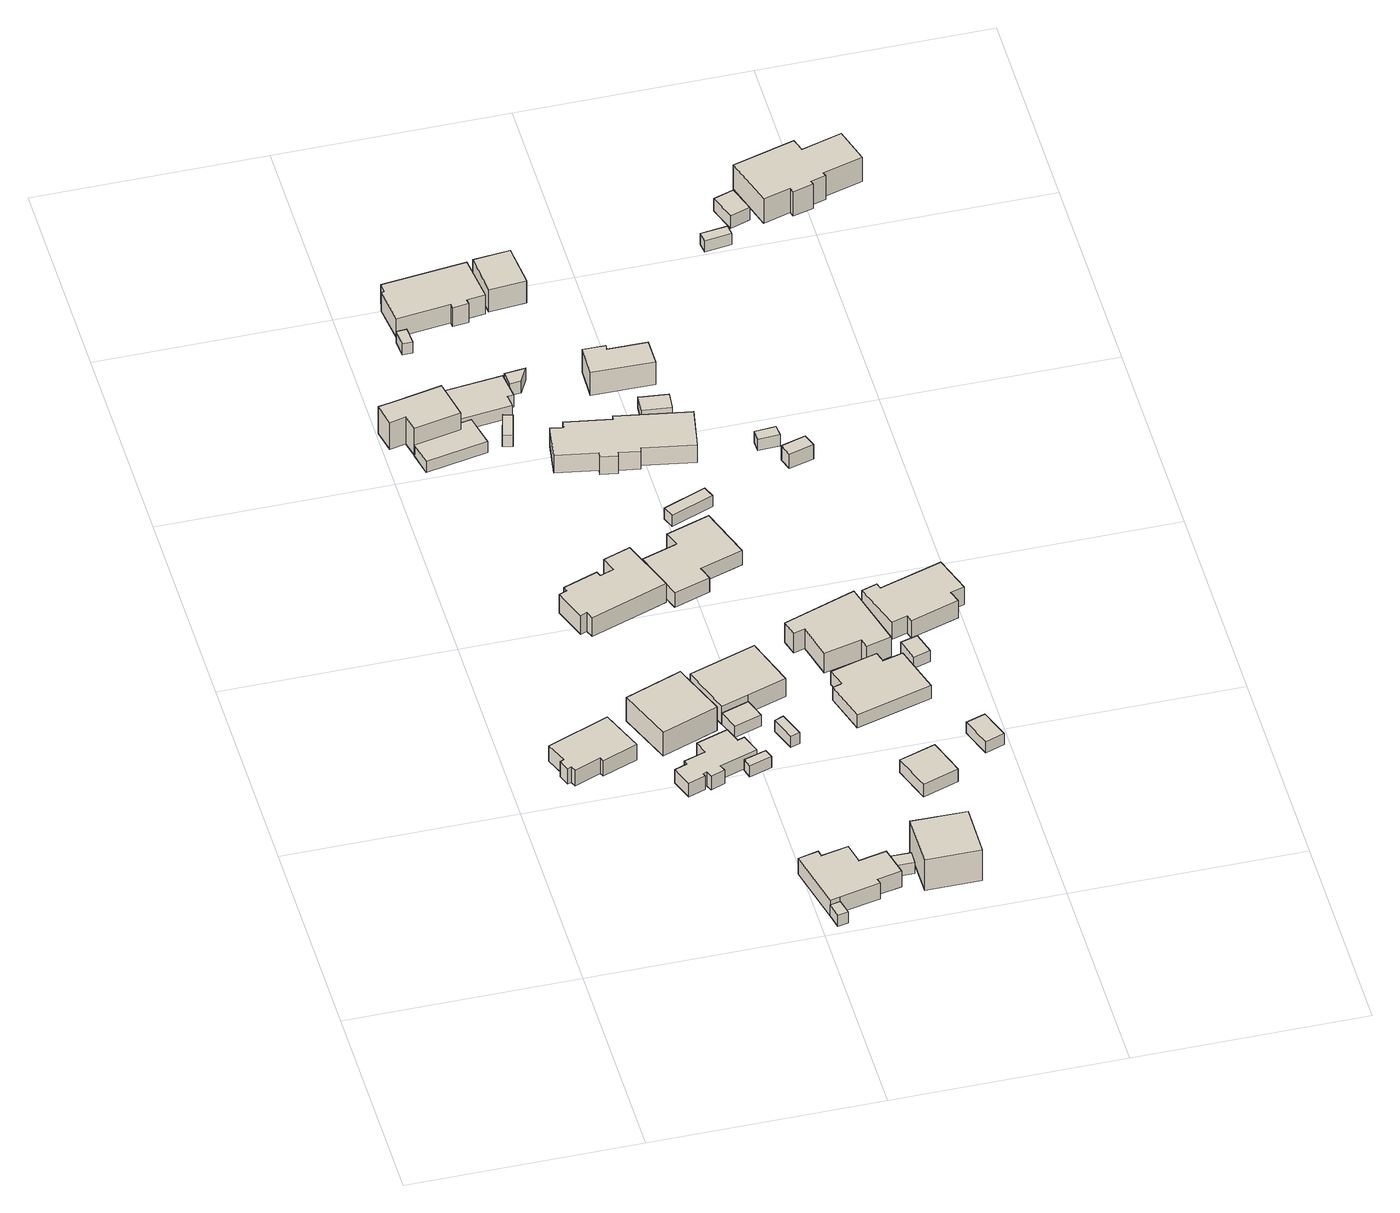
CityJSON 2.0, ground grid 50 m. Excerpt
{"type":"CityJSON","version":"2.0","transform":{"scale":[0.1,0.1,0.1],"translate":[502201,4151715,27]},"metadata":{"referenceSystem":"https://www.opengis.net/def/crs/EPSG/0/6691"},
"CityObjects":{
"building1":{"type":"Building","attributes":{"usage":"461","yearOfConstruction":"0001","measuredHeight":5.4,"storeysAboveGround":9999,"BuildingIDAttribute.prefecture":"07","BuildingIDAttribute.city":"07212","BuildingDetailAttribute.totalFloorArea":-9999,"BuildingDetailAttribute.buildingFootprintArea":-9999,"BuildingDetailAttribute.buildingRoofEdgeArea":-9999,"BuildingDetailAttribute.buildingStructureType":"611","BuildingDetailAttribute.buildingStructureOrgType":"9","BuildingDetailAttribute.majorUsage":"9","BuildingDetailAttribute.orgUsage":"999","BuildingDetailAttribute.surveyYear":"0001"},"geometry":[{"type":"Solid","lod":"1","boundaries":[[[[0,1,2,3,4,5,6,7,8,9]],[[8,10,11,9]],[[7,12,10,8]],[[6,13,12,7]],[[5,14,13,6]],[[4,15,14,5]],[[3,16,15,4]],[[2,17,16,3]],[[1,18,17,2]],[[0,19,18,1]],[[9,11,19,0]],[[10,12,13,14,15,16,17,18,19,11]]]]}]},
"building2":{"type":"Building","attributes":{"usage":"461","yearOfConstruction":"0001","measuredHeight":2.9,"storeysAboveGround":9999,"BuildingIDAttribute.prefecture":"07","BuildingIDAttribute.city":"07212","BuildingDetailAttribute.totalFloorArea":-9999,"BuildingDetailAttribute.buildingFootprintArea":-9999,"BuildingDetailAttribute.buildingRoofEdgeArea":-9999,"BuildingDetailAttribute.buildingStructureType":"611","BuildingDetailAttribute.buildingStructureOrgType":"9","BuildingDetailAttribute.majorUsage":"9","BuildingDetailAttribute.orgUsage":"999","BuildingDetailAttribute.surveyYear":"0001"},"geometry":[{"type":"Solid","lod":"1","boundaries":[[[[20,21,22,23]],[[22,24,25,23]],[[21,26,24,22]],[[20,27,26,21]],[[23,25,27,20]],[[24,26,27,25]]]]}]},
"building3":{"type":"Building","attributes":{"usage":"461","yearOfConstruction":"0001","measuredHeight":8,"storeysAboveGround":9999,"BuildingIDAttribute.prefecture":"07","BuildingIDAttribute.city":"07212","BuildingDetailAttribute.totalFloorArea":-9999,"BuildingDetailAttribute.buildingFootprintArea":-9999,"BuildingDetailAttribute.buildingRoofEdgeArea":-9999,"BuildingDetailAttribute.buildingStructureType":"611","BuildingDetailAttribute.buildingStructureOrgType":"9","BuildingDetailAttribute.majorUsage":"9","BuildingDetailAttribute.orgUsage":"999","BuildingDetailAttribute.surveyYear":"0001"},"geometry":[{"type":"Solid","lod":"1","boundaries":[[[[28,29,30,31]],[[30,32,33,31]],[[29,34,32,30]],[[28,35,34,29]],[[31,33,35,28]],[[32,34,35,33]]]]}]},
"building4":{"type":"Building","attributes":{"usage":"461","yearOfConstruction":"0001","measuredHeight":4.7,"storeysAboveGround":9999,"BuildingIDAttribute.prefecture":"07","BuildingIDAttribute.city":"07212","BuildingDetailAttribute.totalFloorArea":-9999,"BuildingDetailAttribute.buildingFootprintArea":-9999,"BuildingDetailAttribute.buildingRoofEdgeArea":-9999,"BuildingDetailAttribute.buildingStructureType":"611","BuildingDetailAttribute.buildingStructureOrgType":"9","BuildingDetailAttribute.majorUsage":"9","BuildingDetailAttribute.orgUsage":"999","BuildingDetailAttribute.surveyYear":"0001"},"geometry":[{"type":"Solid","lod":"1","boundaries":[[[[36,37,38,39,40,41,42,43,44,45,46,47,48,49,50,51]],[[50,52,53,51]],[[49,54,52,50]],[[48,55,54,49]],[[47,56,55,48]],[[46,57,56,47]],[[45,58,57,46]],[[44,59,58,45]],[[43,60,59,44]],[[42,61,60,43]],[[41,62,61,42]],[[40,63,62,41]],[[39,64,63,40]],[[38,65,64,39]],[[37,66,65,38]],[[36,67,66,37]],[[51,53,67,36]],[[52,54,55,56,57,58,59,60,61,62,63,64,65,66,67,53]]]]}]},
"building5":{"type":"Building","attributes":{"usage":"461","yearOfConstruction":"0001","measuredHeight":8.2,"storeysAboveGround":9999,"BuildingIDAttribute.prefecture":"07","BuildingIDAttribute.city":"07212","BuildingDetailAttribute.totalFloorArea":-9999,"BuildingDetailAttribute.buildingFootprintArea":-9999,"BuildingDetailAttribute.buildingRoofEdgeArea":-9999,"BuildingDetailAttribute.buildingStructureType":"611","BuildingDetailAttribute.buildingStructureOrgType":"9","BuildingDetailAttribute.majorUsage":"9","BuildingDetailAttribute.orgUsage":"999","BuildingDetailAttribute.surveyYear":"0001"},"geometry":[{"type":"Solid","lod":"1","boundaries":[[[[68,69,70,71,72,73,74,75]],[[74,76,77,75]],[[73,78,76,74]],[[72,79,78,73]],[[71,80,79,72]],[[70,81,80,71]],[[69,82,81,70]],[[68,83,82,69]],[[75,77,83,68]],[[76,78,79,80,81,82,83,77]]]]}]},
"building6":{"type":"Building","attributes":{"usage":"461","yearOfConstruction":"0001","measuredHeight":3.6,"storeysAboveGround":9999,"BuildingIDAttribute.prefecture":"07","BuildingIDAttribute.city":"07212","BuildingDetailAttribute.totalFloorArea":-9999,"BuildingDetailAttribute.buildingFootprintArea":-9999,"BuildingDetailAttribute.buildingRoofEdgeArea":-9999,"BuildingDetailAttribute.buildingStructureType":"611","BuildingDetailAttribute.buildingStructureOrgType":"9","BuildingDetailAttribute.majorUsage":"9","BuildingDetailAttribute.orgUsage":"999","BuildingDetailAttribute.surveyYear":"0001"},"geometry":[{"type":"Solid","lod":"1","boundaries":[[[[84,85,86,87,88,89]],[[88,90,91,89]],[[87,92,90,88]],[[86,93,92,87]],[[85,94,93,86]],[[84,95,94,85]],[[89,91,95,84]],[[90,92,93,94,95,91]]]]}]},
"building7":{"type":"Building","attributes":{"usage":"461","yearOfConstruction":"0001","measuredHeight":7,"storeysAboveGround":9999,"BuildingIDAttribute.prefecture":"07","BuildingIDAttribute.city":"07212","BuildingDetailAttribute.totalFloorArea":-9999,"BuildingDetailAttribute.buildingFootprintArea":-9999,"BuildingDetailAttribute.buildingRoofEdgeArea":-9999,"BuildingDetailAttribute.buildingStructureType":"611","BuildingDetailAttribute.buildingStructureOrgType":"9","BuildingDetailAttribute.majorUsage":"9","BuildingDetailAttribute.orgUsage":"999","BuildingDetailAttribute.surveyYear":"0001"},"geometry":[{"type":"Solid","lod":"1","boundaries":[[[[96,97,98,99,100,101,102,103,104,105,106]],[[105,107,108,106]],[[104,109,107,105]],[[103,110,109,104]],[[102,111,110,103]],[[101,112,111,102]],[[100,113,112,101]],[[99,114,113,100]],[[98,115,114,99]],[[97,116,115,98]],[[96,117,116,97]],[[106,108,117,96]],[[107,109,110,111,112,113,114,115,116,117,108]]]]}]},
"building8":{"type":"Building","attributes":{"usage":"461","yearOfConstruction":"0001","measuredHeight":2.6,"storeysAboveGround":9999,"BuildingIDAttribute.prefecture":"07","BuildingIDAttribute.city":"07212","BuildingDetailAttribute.totalFloorArea":-9999,"BuildingDetailAttribute.buildingFootprintArea":-9999,"BuildingDetailAttribute.buildingRoofEdgeArea":-9999,"BuildingDetailAttribute.buildingStructureType":"611","BuildingDetailAttribute.buildingStructureOrgType":"9","BuildingDetailAttribute.majorUsage":"9","BuildingDetailAttribute.orgUsage":"999","BuildingDetailAttribute.surveyYear":"0001"},"geometry":[{"type":"Solid","lod":"1","boundaries":[[[[118,119,120,121]],[[120,122,123,121]],[[119,124,122,120]],[[118,125,124,119]],[[121,123,125,118]],[[122,124,125,123]]]]}]},
"building9":{"type":"Building","attributes":{"usage":"461","yearOfConstruction":"0001","measuredHeight":7.8,"storeysAboveGround":9999,"BuildingIDAttribute.prefecture":"07","BuildingIDAttribute.city":"07212","BuildingDetailAttribute.totalFloorArea":-9999,"BuildingDetailAttribute.buildingFootprintArea":-9999,"BuildingDetailAttribute.buildingRoofEdgeArea":-9999,"BuildingDetailAttribute.buildingStructureType":"611","BuildingDetailAttribute.buildingStructureOrgType":"9","BuildingDetailAttribute.majorUsage":"9","BuildingDetailAttribute.orgUsage":"999","BuildingDetailAttribute.surveyYear":"0001"},"geometry":[{"type":"Solid","lod":"1","boundaries":[[[[126,127,128,129,130,131,132,133,134,135,136,137]],[[136,138,139,137]],[[135,140,138,136]],[[134,141,140,135]],[[133,142,141,134]],[[132,143,142,133]],[[131,144,143,132]],[[130,145,144,131]],[[129,146,145,130]],[[128,147,146,129]],[[127,148,147,128]],[[126,149,148,127]],[[137,139,149,126]],[[138,140,141,142,143,144,145,146,147,148,149,139]]]]}]},
"building10":{"type":"Building","attributes":{"usage":"461","yearOfConstruction":"0001","measuredHeight":2.3,"storeysAboveGround":9999,"BuildingIDAttribute.prefecture":"07","BuildingIDAttribute.city":"07212","BuildingDetailAttribute.totalFloorArea":-9999,"BuildingDetailAttribute.buildingFootprintArea":-9999,"BuildingDetailAttribute.buildingRoofEdgeArea":-9999,"BuildingDetailAttribute.buildingStructureType":"611","BuildingDetailAttribute.buildingStructureOrgType":"9","BuildingDetailAttribute.majorUsage":"9","BuildingDetailAttribute.orgUsage":"999","BuildingDetailAttribute.surveyYear":"0001"},"geometry":[{"type":"Solid","lod":"1","boundaries":[[[[150,151,152,153]],[[152,154,155,153]],[[151,156,154,152]],[[150,157,156,151]],[[153,155,157,150]],[[154,156,157,155]]]]}]},
"building11":{"type":"Building","attributes":{"usage":"461","yearOfConstruction":"0001","measuredHeight":4.1,"storeysAboveGround":9999,"BuildingIDAttribute.prefecture":"07","BuildingIDAttribute.city":"07212","BuildingDetailAttribute.totalFloorArea":-9999,"BuildingDetailAttribute.buildingFootprintArea":-9999,"BuildingDetailAttribute.buildingRoofEdgeArea":-9999,"BuildingDetailAttribute.buildingStructureType":"611","BuildingDetailAttribute.buildingStructureOrgType":"9","BuildingDetailAttribute.majorUsage":"9","BuildingDetailAttribute.orgUsage":"999","BuildingDetailAttribute.surveyYear":"0001"},"geometry":[{"type":"Solid","lod":"1","boundaries":[[[[158,159,160,161]],[[160,162,163,161]],[[159,164,162,160]],[[158,165,164,159]],[[161,163,165,158]],[[162,164,165,163]]]]}]},
"building12":{"type":"Building","attributes":{"usage":"461","yearOfConstruction":"0001","measuredHeight":3.8,"storeysAboveGround":9999,"BuildingIDAttribute.prefecture":"07","BuildingIDAttribute.city":"07212","BuildingDetailAttribute.totalFloorArea":-9999,"BuildingDetailAttribute.buildingFootprintArea":-9999,"BuildingDetailAttribute.buildingRoofEdgeArea":-9999,"BuildingDetailAttribute.buildingStructureType":"611","BuildingDetailAttribute.buildingStructureOrgType":"9","BuildingDetailAttribute.majorUsage":"9","BuildingDetailAttribute.orgUsage":"999","BuildingDetailAttribute.surveyYear":"0001"},"geometry":[{"type":"Solid","lod":"1","boundaries":[[[[166,167,168,169,170,171]],[[170,172,173,171]],[[169,174,172,170]],[[168,175,174,169]],[[167,176,175,168]],[[166,177,176,167]],[[171,173,177,166]],[[172,174,175,176,177,173]]]]}]},
"building13":{"type":"Building","attributes":{"usage":"461","yearOfConstruction":"0001","measuredHeight":2.6,"storeysAboveGround":9999,"BuildingIDAttribute.prefecture":"07","BuildingIDAttribute.city":"07212","BuildingDetailAttribute.totalFloorArea":-9999,"BuildingDetailAttribute.buildingFootprintArea":-9999,"BuildingDetailAttribute.buildingRoofEdgeArea":-9999,"BuildingDetailAttribute.buildingStructureType":"611","BuildingDetailAttribute.buildingStructureOrgType":"9","BuildingDetailAttribute.majorUsage":"9","BuildingDetailAttribute.orgUsage":"999","BuildingDetailAttribute.surveyYear":"0001"},"geometry":[{"type":"Solid","lod":"1","boundaries":[[[[178,179,180,181]],[[180,182,183,181]],[[179,184,182,180]],[[178,185,184,179]],[[181,183,185,178]],[[182,184,185,183]]]]}]},
"building14":{"type":"Building","attributes":{"usage":"461","yearOfConstruction":"0001","measuredHeight":5.6,"storeysAboveGround":9999,"BuildingIDAttribute.prefecture":"07","BuildingIDAttribute.city":"07212","BuildingDetailAttribute.totalFloorArea":-9999,"BuildingDetailAttribute.buildingFootprintArea":-9999,"BuildingDetailAttribute.buildingRoofEdgeArea":-9999,"BuildingDetailAttribute.buildingStructureType":"611","BuildingDetailAttribute.buildingStructureOrgType":"9","BuildingDetailAttribute.majorUsage":"9","BuildingDetailAttribute.orgUsage":"999","BuildingDetailAttribute.surveyYear":"0001"},"geometry":[{"type":"Solid","lod":"1","boundaries":[[[[186,187,188,189,190]],[[189,191,192,190]],[[188,193,191,189]],[[187,194,193,188]],[[186,195,194,187]],[[190,192,195,186]],[[191,193,194,195,192]]]]}]},
"building15":{"type":"Building","attributes":{"usage":"461","yearOfConstruction":"0001","measuredHeight":7.5,"storeysAboveGround":9999,"BuildingIDAttribute.prefecture":"07","BuildingIDAttribute.city":"07212","BuildingDetailAttribute.totalFloorArea":-9999,"BuildingDetailAttribute.buildingFootprintArea":-9999,"BuildingDetailAttribute.buildingRoofEdgeArea":-9999,"BuildingDetailAttribute.buildingStructureType":"611","BuildingDetailAttribute.buildingStructureOrgType":"9","BuildingDetailAttribute.majorUsage":"9","BuildingDetailAttribute.orgUsage":"999","BuildingDetailAttribute.surveyYear":"0001"},"geometry":[{"type":"Solid","lod":"1","boundaries":[[[[196,197,198,199]],[[198,200,201,199]],[[197,202,200,198]],[[196,203,202,197]],[[199,201,203,196]],[[200,202,203,201]]]]}]},
"building16":{"type":"Building","attributes":{"usage":"461","yearOfConstruction":"0001","measuredHeight":3.1,"storeysAboveGround":9999,"BuildingIDAttribute.prefecture":"07","BuildingIDAttribute.city":"07212","BuildingDetailAttribute.totalFloorArea":-9999,"BuildingDetailAttribute.buildingFootprintArea":-9999,"BuildingDetailAttribute.buildingRoofEdgeArea":-9999,"BuildingDetailAttribute.buildingStructureType":"611","BuildingDetailAttribute.buildingStructureOrgType":"9","BuildingDetailAttribute.majorUsage":"9","BuildingDetailAttribute.orgUsage":"999","BuildingDetailAttribute.surveyYear":"0001"},"geometry":[{"type":"Solid","lod":"1","boundaries":[[[[204,205,206,207]],[[206,208,209,207]],[[205,210,208,206]],[[204,211,210,205]],[[207,209,211,204]],[[208,210,211,209]]]]}]},
"building17":{"type":"Building","attributes":{"usage":"461","yearOfConstruction":"0001","measuredHeight":8,"storeysAboveGround":9999,"BuildingIDAttribute.prefecture":"07","BuildingIDAttribute.city":"07212","BuildingDetailAttribute.totalFloorArea":-9999,"BuildingDetailAttribute.buildingFootprintArea":-9999,"BuildingDetailAttribute.buildingRoofEdgeArea":-9999,"BuildingDetailAttribute.buildingStructureType":"611","BuildingDetailAttribute.buildingStructureOrgType":"9","BuildingDetailAttribute.majorUsage":"9","BuildingDetailAttribute.orgUsage":"999","BuildingDetailAttribute.surveyYear":"0001"},"geometry":[{"type":"Solid","lod":"1","boundaries":[[[[212,213,214,215,216,217,218,219,220,221]],[[220,222,223,221]],[[219,224,222,220]],[[218,225,224,219]],[[217,226,225,218]],[[216,227,226,217]],[[215,228,227,216]],[[214,229,228,215]],[[213,230,229,214]],[[212,231,230,213]],[[221,223,231,212]],[[222,224,225,226,227,228,229,230,231,223]]]]}]},
"building18":{"type":"Building","attributes":{"usage":"461","yearOfConstruction":"0001","measuredHeight":3.5,"storeysAboveGround":9999,"BuildingIDAttribute.prefecture":"07","BuildingIDAttribute.city":"07212","BuildingDetailAttribute.totalFloorArea":-9999,"BuildingDetailAttribute.buildingFootprintArea":-9999,"BuildingDetailAttribute.buildingRoofEdgeArea":-9999,"BuildingDetailAttribute.buildingStructureType":"611","BuildingDetailAttribute.buildingStructureOrgType":"9","BuildingDetailAttribute.majorUsage":"9","BuildingDetailAttribute.orgUsage":"999","BuildingDetailAttribute.surveyYear":"0001"},"geometry":[{"type":"Solid","lod":"1","boundaries":[[[[232,233,234,235]],[[234,236,237,235]],[[233,238,236,234]],[[232,239,238,233]],[[235,237,239,232]],[[236,238,239,237]]]]}]},
"building19":{"type":"Building","attributes":{"usage":"461","yearOfConstruction":"0001","measuredHeight":8.3,"storeysAboveGround":9999,"BuildingIDAttribute.prefecture":"07","BuildingIDAttribute.city":"07212","BuildingDetailAttribute.totalFloorArea":-9999,"BuildingDetailAttribute.buildingFootprintArea":-9999,"BuildingDetailAttribute.buildingRoofEdgeArea":-9999,"BuildingDetailAttribute.buildingStructureType":"611","BuildingDetailAttribute.buildingStructureOrgType":"9","BuildingDetailAttribute.majorUsage":"9","BuildingDetailAttribute.orgUsage":"999","BuildingDetailAttribute.surveyYear":"0001"},"geometry":[{"type":"Solid","lod":"1","boundaries":[[[[240,241,242,243]],[[242,244,245,243]],[[241,246,244,242]],[[240,247,246,241]],[[243,245,247,240]],[[244,246,247,245]]]]}]},
"building20":{"type":"Building","attributes":{"usage":"461","yearOfConstruction":"0001","measuredHeight":4.9,"storeysAboveGround":9999,"BuildingIDAttribute.prefecture":"07","BuildingIDAttribute.city":"07212","BuildingDetailAttribute.totalFloorArea":-9999,"BuildingDetailAttribute.buildingFootprintArea":-9999,"BuildingDetailAttribute.buildingRoofEdgeArea":-9999,"BuildingDetailAttribute.buildingStructureType":"611","BuildingDetailAttribute.buildingStructureOrgType":"9","BuildingDetailAttribute.majorUsage":"9","BuildingDetailAttribute.orgUsage":"999","BuildingDetailAttribute.surveyYear":"0001"},"geometry":[{"type":"Solid","lod":"1","boundaries":[[[[248,249,250,251,252,253,254,255]],[[254,256,257,255]],[[253,258,256,254]],[[252,259,258,253]],[[251,260,259,252]],[[250,261,260,251]],[[249,262,261,250]],[[248,263,262,249]],[[255,257,263,248]],[[256,258,259,260,261,262,263,257]]]]}]},
"building21":{"type":"Building","attributes":{"usage":"461","yearOfConstruction":"0001","measuredHeight":7.2,"storeysAboveGround":9999,"BuildingIDAttribute.prefecture":"07","BuildingIDAttribute.city":"07212","BuildingDetailAttribute.totalFloorArea":-9999,"BuildingDetailAttribute.buildingFootprintArea":-9999,"BuildingDetailAttribute.buildingRoofEdgeArea":-9999,"BuildingDetailAttribute.buildingStructureType":"611","BuildingDetailAttribute.buildingStructureOrgType":"9","BuildingDetailAttribute.majorUsage":"9","BuildingDetailAttribute.orgUsage":"999","BuildingDetailAttribute.surveyYear":"0001"},"geometry":[{"type":"Solid","lod":"1","boundaries":[[[[264,265,266,267,268,269,270,271,272,273,274,275,276,277]],[[276,278,279,277]],[[275,280,278,276]],[[274,281,280,275]],[[273,282,281,274]],[[272,283,282,273]],[[271,284,283,272]],[[270,285,284,271]],[[269,286,285,270]],[[268,287,286,269]],[[267,288,287,268]],[[266,289,288,267]],[[265,290,289,266]],[[264,291,290,265]],[[277,279,291,264]],[[278,280,281,282,283,284,285,286,287,288,289,290,291,279]]]]}]},
"building22":{"type":"Building","attributes":{"usage":"461","yearOfConstruction":"0001","measuredHeight":2.3,"storeysAboveGround":9999,"BuildingIDAttribute.prefecture":"07","BuildingIDAttribute.city":"07212","BuildingDetailAttribute.totalFloorArea":-9999,"BuildingDetailAttribute.buildingFootprintArea":-9999,"BuildingDetailAttribute.buildingRoofEdgeArea":-9999,"BuildingDetailAttribute.buildingStructureType":"611","BuildingDetailAttribute.buildingStructureOrgType":"9","BuildingDetailAttribute.majorUsage":"9","BuildingDetailAttribute.orgUsage":"999","BuildingDetailAttribute.surveyYear":"0001"},"geometry":[{"type":"Solid","lod":"1","boundaries":[[[[292,293,294,295]],[[294,296,297,295]],[[293,298,296,294]],[[292,299,298,293]],[[295,297,299,292]],[[296,298,299,297]]]]}]},
"building23":{"type":"Building","attributes":{"usage":"461","yearOfConstruction":"0001","measuredHeight":4,"storeysAboveGround":9999,"BuildingIDAttribute.prefecture":"07","BuildingIDAttribute.city":"07212","BuildingDetailAttribute.totalFloorArea":-9999,"BuildingDetailAttribute.buildingFootprintArea":-9999,"BuildingDetailAttribute.buildingRoofEdgeArea":-9999,"BuildingDetailAttribute.buildingStructureType":"611","BuildingDetailAttribute.buildingStructureOrgType":"9","BuildingDetailAttribute.majorUsage":"9","BuildingDetailAttribute.orgUsage":"999","BuildingDetailAttribute.surveyYear":"0001"},"geometry":[{"type":"Solid","lod":"1","boundaries":[[[[300,301,302,303]],[[302,304,305,303]],[[301,306,304,302]],[[300,307,306,301]],[[303,305,307,300]],[[304,306,307,305]]]]}]},
"building24":{"type":"Building","attributes":{"usage":"461","yearOfConstruction":"0001","measuredHeight":6.6,"storeysAboveGround":9999,"BuildingIDAttribute.prefecture":"07","BuildingIDAttribute.city":"07212","BuildingDetailAttribute.totalFloorArea":-9999,"BuildingDetailAttribute.buildingFootprintArea":-9999,"BuildingDetailAttribute.buildingRoofEdgeArea":-9999,"BuildingDetailAttribute.buildingStructureType":"611","BuildingDetailAttribute.buildingStructureOrgType":"9","BuildingDetailAttribute.majorUsage":"9","BuildingDetailAttribute.orgUsage":"999","BuildingDetailAttribute.surveyYear":"0001"},"geometry":[{"type":"Solid","lod":"1","boundaries":[[[[308,309,310,311]],[[310,312,313,311]],[[309,314,312,310]],[[308,315,314,309]],[[311,313,315,308]],[[312,314,315,313]]]]}]},
"building25":{"type":"Building","attributes":{"usage":"461","yearOfConstruction":"0001","measuredHeight":6.9,"storeysAboveGround":9999,"BuildingIDAttribute.prefecture":"07","BuildingIDAttribute.city":"07212","BuildingDetailAttribute.totalFloorArea":-9999,"BuildingDetailAttribute.buildingFootprintArea":-9999,"BuildingDetailAttribute.buildingRoofEdgeArea":-9999,"BuildingDetailAttribute.buildingStructureType":"611","BuildingDetailAttribute.buildingStructureOrgType":"9","BuildingDetailAttribute.majorUsage":"9","BuildingDetailAttribute.orgUsage":"999","BuildingDetailAttribute.surveyYear":"0001"},"geometry":[{"type":"Solid","lod":"1","boundaries":[[[[316,317,318,319,320,321,322,323]],[[322,324,325,323]],[[321,326,324,322]],[[320,327,326,321]],[[319,328,327,320]],[[318,329,328,319]],[[317,330,329,318]],[[316,331,330,317]],[[323,325,331,316]],[[324,326,327,328,329,330,331,325]]]]}]},
"building26":{"type":"Building","attributes":{"usage":"461","yearOfConstruction":"0001","measuredHeight":8.1,"storeysAboveGround":9999,"BuildingIDAttribute.prefecture":"07","BuildingIDAttribute.city":"07212","BuildingDetailAttribute.totalFloorArea":-9999,"BuildingDetailAttribute.buildingFootprintArea":-9999,"BuildingDetailAttribute.buildingRoofEdgeArea":-9999,"BuildingDetailAttribute.buildingStructureType":"611","BuildingDetailAttribute.buildingStructureOrgType":"9","BuildingDetailAttribute.majorUsage":"9","BuildingDetailAttribute.orgUsage":"999","BuildingDetailAttribute.surveyYear":"0001"},"geometry":[{"type":"Solid","lod":"1","boundaries":[[[[332,333,334,335,336,337,338,339]],[[338,340,341,339]],[[337,342,340,338]],[[336,343,342,337]],[[335,344,343,336]],[[334,345,344,335]],[[333,346,345,334]],[[332,347,346,333]],[[339,341,347,332]],[[340,342,343,344,345,346,347,341]]]]}]},
"building27":{"type":"Building","attributes":{"usage":"461","yearOfConstruction":"0001","measuredHeight":6.9,"storeysAboveGround":9999,"BuildingIDAttribute.prefecture":"07","BuildingIDAttribute.city":"07212","BuildingDetailAttribute.totalFloorArea":-9999,"BuildingDetailAttribute.buildingFootprintArea":-9999,"BuildingDetailAttribute.buildingRoofEdgeArea":-9999,"BuildingDetailAttribute.buildingStructureType":"611","BuildingDetailAttribute.buildingStructureOrgType":"9","BuildingDetailAttribute.majorUsage":"9","BuildingDetailAttribute.orgUsage":"999","BuildingDetailAttribute.surveyYear":"0001"},"geometry":[{"type":"Solid","lod":"1","boundaries":[[[[348,349,350,351,352,353]],[[352,354,355,353]],[[351,356,354,352]],[[350,357,356,351]],[[349,358,357,350]],[[348,359,358,349]],[[353,355,359,348]],[[354,356,357,358,359,355]]]]}]},
"building28":{"type":"Building","attributes":{"usage":"461","yearOfConstruction":"0001","measuredHeight":2.9,"storeysAboveGround":9999,"BuildingIDAttribute.prefecture":"07","BuildingIDAttribute.city":"07212","BuildingDetailAttribute.totalFloorArea":-9999,"BuildingDetailAttribute.buildingFootprintArea":-9999,"BuildingDetailAttribute.buildingRoofEdgeArea":-9999,"BuildingDetailAttribute.buildingStructureType":"611","BuildingDetailAttribute.buildingStructureOrgType":"9","BuildingDetailAttribute.majorUsage":"9","BuildingDetailAttribute.orgUsage":"999","BuildingDetailAttribute.surveyYear":"0001"},"geometry":[{"type":"Solid","lod":"1","boundaries":[[[[360,361,362,363]],[[362,364,365,363]],[[361,366,364,362]],[[360,367,366,361]],[[363,365,367,360]],[[364,366,367,365]]]]}]},
"building29":{"type":"Building","attributes":{"usage":"461","yearOfConstruction":"0001","measuredHeight":3,"storeysAboveGround":9999,"BuildingIDAttribute.prefecture":"07","BuildingIDAttribute.city":"07212","BuildingDetailAttribute.totalFloorArea":-9999,"BuildingDetailAttribute.buildingFootprintArea":-9999,"BuildingDetailAttribute.buildingRoofEdgeArea":-9999,"BuildingDetailAttribute.buildingStructureType":"611","BuildingDetailAttribute.buildingStructureOrgType":"9","BuildingDetailAttribute.majorUsage":"9","BuildingDetailAttribute.orgUsage":"999","BuildingDetailAttribute.surveyYear":"0001"},"geometry":[{"type":"Solid","lod":"1","boundaries":[[[[368,369,370,371]],[[370,372,373,371]],[[369,374,372,370]],[[368,375,374,369]],[[371,373,375,368]],[[372,374,375,373]]]]}]},
"building30":{"type":"Building","attributes":{"usage":"461","yearOfConstruction":"0001","measuredHeight":3.4,"storeysAboveGround":9999,"BuildingIDAttribute.prefecture":"07","BuildingIDAttribute.city":"07212","BuildingDetailAttribute.totalFloorArea":-9999,"BuildingDetailAttribute.buildingFootprintArea":-9999,"BuildingDetailAttribute.buildingRoofEdgeArea":-9999,"BuildingDetailAttribute.buildingStructureType":"611","BuildingDetailAttribute.buildingStructureOrgType":"9","BuildingDetailAttribute.majorUsage":"9","BuildingDetailAttribute.orgUsage":"999","BuildingDetailAttribute.surveyYear":"0001"},"geometry":[{"type":"Solid","lod":"1","boundaries":[[[[376,377,378,379]],[[378,380,381,379]],[[377,382,380,378]],[[376,383,382,377]],[[379,381,383,376]],[[380,382,383,381]]]]}]},
"building31":{"type":"Building","attributes":{"usage":"461","yearOfConstruction":"0001","measuredHeight":5.9,"storeysAboveGround":9999,"BuildingIDAttribute.prefecture":"07","BuildingIDAttribute.city":"07212","BuildingDetailAttribute.totalFloorArea":-9999,"BuildingDetailAttribute.buildingFootprintArea":-9999,"BuildingDetailAttribute.buildingRoofEdgeArea":-9999,"BuildingDetailAttribute.buildingStructureType":"611","BuildingDetailAttribute.buildingStructureOrgType":"9","BuildingDetailAttribute.majorUsage":"9","BuildingDetailAttribute.orgUsage":"999","BuildingDetailAttribute.surveyYear":"0001"},"geometry":[{"type":"Solid","lod":"1","boundaries":[[[[384,385,386,387,388,389,390,391,392,393]],[[392,394,395,393]],[[391,396,394,392]],[[390,397,396,391]],[[389,398,397,390]],[[388,399,398,389]],[[387,400,399,388]],[[386,401,400,387]],[[385,402,401,386]],[[384,403,402,385]],[[393,395,403,384]],[[394,396,397,398,399,400,401,402,403,395]]]]}]},
"building32":{"type":"Building","attributes":{"usage":"461","yearOfConstruction":"0001","measuredHeight":6.5,"storeysAboveGround":9999,"BuildingIDAttribute.prefecture":"07","BuildingIDAttribute.city":"07212","BuildingDetailAttribute.totalFloorArea":-9999,"BuildingDetailAttribute.buildingFootprintArea":-9999,"BuildingDetailAttribute.buildingRoofEdgeArea":-9999,"BuildingDetailAttribute.buildingStructureType":"611","BuildingDetailAttribute.buildingStructureOrgType":"9","BuildingDetailAttribute.majorUsage":"9","BuildingDetailAttribute.orgUsage":"999","BuildingDetailAttribute.surveyYear":"0001"},"geometry":[{"type":"Solid","lod":"1","boundaries":[[[[404,405,406,407]],[[406,408,409,407]],[[405,410,408,406]],[[404,411,410,405]],[[407,409,411,404]],[[408,410,411,409]]]]}]},
"building33":{"type":"Building","attributes":{"usage":"461","yearOfConstruction":"0001","measuredHeight":6.5,"storeysAboveGround":9999,"BuildingIDAttribute.prefecture":"07","BuildingIDAttribute.city":"07212","BuildingDetailAttribute.totalFloorArea":-9999,"BuildingDetailAttribute.buildingFootprintArea":-9999,"BuildingDetailAttribute.buildingRoofEdgeArea":-9999,"BuildingDetailAttribute.buildingStructureType":"611","BuildingDetailAttribute.buildingStructureOrgType":"9","BuildingDetailAttribute.majorUsage":"9","BuildingDetailAttribute.orgUsage":"999","BuildingDetailAttribute.surveyYear":"0001"},"geometry":[{"type":"Solid","lod":"1","boundaries":[[[[412,413,414,415]],[[414,416,417,415]],[[413,418,416,414]],[[412,419,418,413]],[[415,417,419,412]],[[416,418,419,417]]]]}]},
"building34":{"type":"Building","attributes":{"usage":"461","yearOfConstruction":"0001","measuredHeight":2.7,"storeysAboveGround":9999,"BuildingIDAttribute.prefecture":"07","BuildingIDAttribute.city":"07212","BuildingDetailAttribute.totalFloorArea":-9999,"BuildingDetailAttribute.buildingFootprintArea":-9999,"BuildingDetailAttribute.buildingRoofEdgeArea":-9999,"BuildingDetailAttribute.buildingStructureType":"611","BuildingDetailAttribute.buildingStructureOrgType":"9","BuildingDetailAttribute.majorUsage":"9","BuildingDetailAttribute.orgUsage":"999","BuildingDetailAttribute.surveyYear":"0001"},"geometry":[{"type":"Solid","lod":"1","boundaries":[[[[420,421,422,423]],[[422,424,425,423]],[[421,426,424,422]],[[420,427,426,421]],[[423,425,427,420]],[[424,426,427,425]]]]}]},
"building35":{"type":"Building","attributes":{"usage":"461","yearOfConstruction":"0001","measuredHeight":4.1,"storeysAboveGround":9999,"BuildingIDAttribute.prefecture":"07","BuildingIDAttribute.city":"07212","BuildingDetailAttribute.totalFloorArea":-9999,"BuildingDetailAttribute.buildingFootprintArea":-9999,"BuildingDetailAttribute.buildingRoofEdgeArea":-9999,"BuildingDetailAttribute.buildingStructureType":"611","BuildingDetailAttribute.buildingStructureOrgType":"9","BuildingDetailAttribute.majorUsage":"9","BuildingDetailAttribute.orgUsage":"999","BuildingDetailAttribute.surveyYear":"0001"},"geometry":[{"type":"Solid","lod":"1","boundaries":[[[[428,429,430,431]],[[430,432,433,431]],[[429,434,432,430]],[[428,435,434,429]],[[431,433,435,428]],[[432,434,435,433]]]]}]},
"building36":{"type":"Building","attributes":{"usage":"461","yearOfConstruction":"0001","measuredHeight":8.1,"storeysAboveGround":9999,"BuildingIDAttribute.prefecture":"07","BuildingIDAttribute.city":"07212","BuildingDetailAttribute.totalFloorArea":-9999,"BuildingDetailAttribute.buildingFootprintArea":-9999,"BuildingDetailAttribute.buildingRoofEdgeArea":-9999,"BuildingDetailAttribute.buildingStructureType":"611","BuildingDetailAttribute.buildingStructureOrgType":"9","BuildingDetailAttribute.majorUsage":"9","BuildingDetailAttribute.orgUsage":"999","BuildingDetailAttribute.surveyYear":"0001"},"geometry":[{"type":"Solid","lod":"1","boundaries":[[[[436,437,438,439,440,441,442,443,444,445,446,447]],[[446,448,449,447]],[[445,450,448,446]],[[444,451,450,445]],[[443,452,451,444]],[[442,453,452,443]],[[441,454,453,442]],[[440,455,454,441]],[[439,456,455,440]],[[438,457,456,439]],[[437,458,457,438]],[[436,459,458,437]],[[447,449,459,436]],[[448,450,451,452,453,454,455,456,457,458,459,449]]]]}]}
},
"vertices":[
[184,549,22],[180,558,22],[122,535,22],[117,547,22],[109,544,22],[100,569,22],[108,572,22],[89,619,22],[224,672,22],[261,579,22],[224,672,64],[261,579,64],[89,619,64],[108,572,64],[100,569,64],[109,544,64],[117,547,64],[122,535,64],[180,558,64],[184,549,64],
[542,43,22],[550,9,22],[527,4,22],[520,38,22],[527,4,52],[520,38,52],[550,9,52],[542,43,52],
[315,577,21],[269,696,21],[393,743,21],[438,624,21],[393,743,85],[438,624,85],[269,696,85],[315,577,85],
[461,549,19],[476,554,19],[491,512,19],[409,484,19],[414,470,19],[383,459,19],[378,473,19],[370,470,19],[372,463,19],[335,450,19],[318,497,19],[345,506,19],[342,516,19],[390,532,19],[380,561,19],[449,584,19],[380,561,56],[449,584,56],[390,532,56],[342,516,56],[345,506,56],[318,497,56],[335,450,56],[372,463,56],[370,470,56],[378,473,56],[383,459,56],[414,470,56],[409,484,56],[491,512,56],[476,554,56],[461,549,56],
[155,1577,23],[54,1556,23],[46,1593,23],[11,1585,23],[0,1637,23],[32,1643,23],[138,1665,23],[152,1594,23],[138,1665,96],[152,1594,96],[32,1643,96],[0,1637,96],[11,1585,96],[46,1593,96],[54,1556,96],[155,1577,96],
[155,1577,22],[152,1594,22],[183,1600,22],[198,1529,22],[64,1502,22],[54,1556,22],[64,1502,52],[54,1556,52],[198,1529,52],[183,1600,52],[152,1594,52],[155,1577,52],
[520,38,21],[489,174,21],[533,184,21],[536,170,21],[595,183,21],[605,137,21],[665,150,21],[680,86,21],[627,74,21],[630,62,21],[542,43,21],[630,62,64],[542,43,64],[627,74,64],[680,86,64],[665,150,64],[605,137,64],[595,183,64],[536,170,64],[533,184,64],[489,174,64],[520,38,64],
[468,478,18],[462,499,18],[510,514,18],[517,494,18],[510,514,48],[517,494,48],[462,499,48],[468,478,48],
[434,1015,20],[266,954,20],[259,972,20],[245,966,20],[219,1038,20],[237,1045,20],[233,1055,20],[308,1082,20],[312,1071,20],[343,1082,20],[331,1115,20],[390,1136,20],[331,1115,71],[390,1136,71],[343,1082,71],[312,1071,71],[308,1082,71],[233,1055,71],[237,1045,71],[219,1038,71],[245,966,71],[259,972,71],[266,954,71],[434,1015,71],
[104,1848,23],[102,1887,23],[124,1888,23],[126,1849,23],[124,1888,53],[126,1849,53],[102,1887,53],[104,1848,53],
[512,660,20],[527,615,20],[467,595,20],[452,640,20],[467,595,50],[452,640,50],[527,615,50],[512,660,50],
[159,1604,21],[149,1693,21],[275,1707,21],[282,1646,21],[269,1645,21],[272,1617,21],[269,1645,54],[272,1617,54],[282,1646,54],[275,1707,54],[149,1693,54],[159,1604,54],
[252,1534,21],[231,1540,21],[247,1599,21],[268,1593,21],[247,1599,51],[268,1593,51],[231,1540,51],[252,1534,51],
[452,640,19],[415,749,19],[560,798,19],[596,688,19],[512,660,19],[596,688,68],[512,660,68],[560,798,68],[415,749,68],[452,640,68],
[673,116,22],[673,147,22],[716,146,22],[715,116,22],[716,146,52],[715,116,52],[673,147,52],[673,116,52],
[569,540,19],[549,594,19],[569,602,19],[589,547,19],[569,602,49],[589,547,49],[549,594,49],[569,540,49],
[257,1909,22],[223,1905,22],[222,1916,22],[106,1902,22],[96,1985,22],[103,1986,22],[101,2007,22],[284,2028,22],[296,1925,22],[256,1920,22],[296,1925,73],[256,1920,73],[284,2028,73],[101,2007,73],[103,1986,73],[96,1985,73],[106,1902,73],[222,1916,73],[223,1905,73],[257,1909,73],
[283,1682,20],[280,1714,20],[326,1719,20],[308,1684,20],[326,1719,52],[308,1684,52],[280,1714,52],[283,1682,52],
[722,64,21],[722,182,21],[842,181,21],[841,63,21],[842,181,104],[841,63,104],[722,182,104],[722,64,104],
[447,998,18],[409,1111,18],[487,1137,18],[475,1170,18],[570,1202,18],[609,1086,18],[516,1055,18],[526,1024,18],[516,1055,57],[526,1024,57],[609,1086,57],[570,1202,57],[475,1170,57],[487,1137,57],[409,1111,57],[447,998,57],
[454,1516,17],[456,1525,17],[615,1497,17],[598,1401,17],[486,1420,17],[484,1410,17],[439,1418,17],[437,1409,17],[400,1415,17],[402,1427,17],[312,1443,17],[325,1522,17],[352,1517,17],[354,1533,17],[352,1517,65],[354,1533,65],[325,1522,65],[312,1443,65],[402,1427,65],[400,1415,65],[437,1409,65],[439,1418,65],[484,1410,65],[486,1420,65],[598,1401,65],[615,1497,65],[456,1525,65],[454,1516,65],
[502,1230,18],[492,1255,18],[585,1292,18],[595,1266,18],[585,1292,48],[595,1266,48],[492,1255,48],[502,1230,48],
[789,331,20],[761,413,20],[840,439,20],[867,358,20],[840,439,55],[867,358,55],[761,413,55],[789,331,55],
[305,1933,17],[296,2028,17],[376,2036,17],[385,1941,17],[376,2036,77],[385,1941,77],[296,2028,77],[305,1933,77],
[802,707,17],[846,719,17],[877,612,17],[712,565,17],[685,656,17],[705,662,17],[693,702,17],[795,731,17],[693,702,52],[795,731,52],[705,662,52],[685,656,52],[712,565,52],[877,612,52],[846,719,52],[802,707,52],
[831,754,14],[777,740,14],[771,761,14],[690,741,14],[670,820,14],[645,813,14],[636,848,14],[793,904,14],[636,848,67],[793,904,67],[645,813,67],[670,820,67],[690,741,67],[771,761,67],[777,740,67],[831,754,67],
[574,1641,19],[440,1643,19],[441,1714,19],[490,1713,19],[489,1702,19],[574,1701,19],[489,1702,81],[574,1701,81],[490,1713,81],[441,1714,81],[440,1643,81],[574,1641,81],
[582,1538,17],[519,1545,17],[523,1585,17],[586,1578,17],[523,1585,47],[586,1578,47],[519,1545,47],[582,1538,47],
[942,427,19],[919,493,19],[961,507,19],[984,442,19],[961,507,49],[984,442,49],[919,493,49],[942,427,49],
[865,705,18],[851,755,18],[888,765,18],[902,716,18],[888,765,48],[902,716,48],[851,755,48],[865,705,48],
[1011,865,15],[981,856,15],[989,830,15],[883,796,15],[879,812,15],[844,801,15],[810,907,15],[844,918,15],[848,905,15],[984,948,15],[848,905,62],[984,948,62],[844,918,62],[810,907,62],[844,801,62],[879,812,62],[883,796,62],[989,830,62],[981,856,62],[1011,865,62],
[724,1405,16],[723,1431,16],[769,1434,16],[771,1408,16],[769,1434,46],[771,1408,46],[723,1431,46],[724,1405,46],
[772,1338,16],[763,1367,16],[816,1383,16],[826,1354,16],[816,1383,55],[826,1354,55],[763,1367,55],[772,1338,55],
[769,2004,10],[766,2028,10],[824,2035,10],[827,2011,10],[824,2035,40],[827,2011,40],[766,2028,40],[769,2004,40],
[837,2059,9],[817,2117,9],[861,2132,9],[880,2074,9],[861,2132,43],[880,2074,43],[817,2117,43],[837,2059,43],
[1016,2183,6],[1104,2209,6],[1127,2130,6],[1040,2105,6],[1043,2097,6],[1010,2087,6],[1012,2078,6],[968,2066,6],[965,2077,6],[905,2060,6],[872,2173,6],[1007,2212,6],[872,2173,72],[1007,2212,72],[905,2060,72],[965,2077,72],[968,2066,72],[1012,2078,72],[1010,2087,72],[1043,2097,72],[1040,2105,72],[1127,2130,72],[1104,2209,72],[1016,2183,72]
]}
